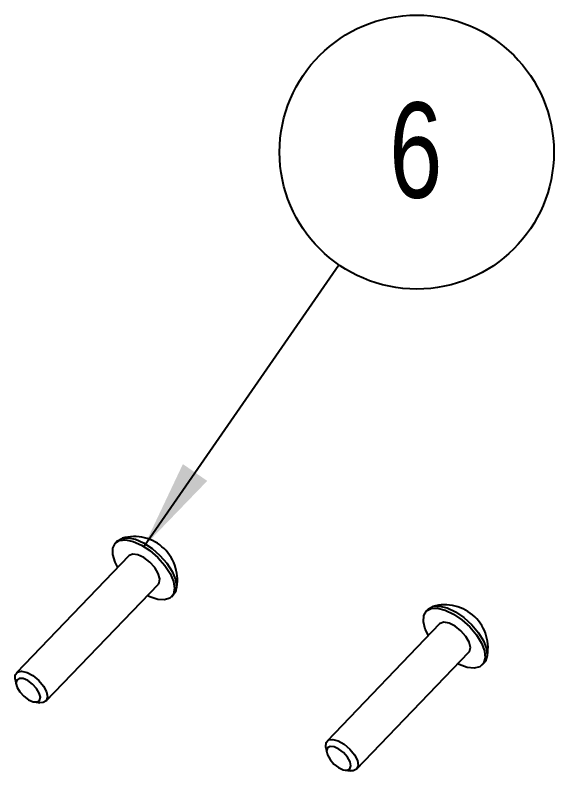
# Model space of a CAD drawing. Header units: millimetres. Extents: x 0 to 279, y 0 to 216.
# Drawn here: x 141.34 to 161.1, y 128.3 to 156.06 of the extents above; entities that cross this region are included whole.
import ezdxf

# ---------------------------------------------------------------- set-up
doc = ezdxf.new("R2010")
doc.units = ezdxf.units.MM
doc.layers.add('TITLE_BLOCK_BORDER', color=7, linetype='Continuous')
doc.styles.add('SLDTEXTSTYLE0', font='TXT', dxfattribs={"width": 0.75})
doc.dimstyles.new('SLDDIMSTYLE1', dxfattribs={"dimtxt": 0.18, "dimasz": 3.302, "dimexe": 0, "dimexo": 0.0625, "dimgap": 0, "dimtad": 0, "dimtih": 1, "dimtoh": 1, "dimdec": 0, "dimrnd": 1e-09, "dimzin": 0, "dimdsep": 46, "dimtxsty": 'Standard', "dimsah": 1, "dimcen": 0.09, "dimadec": 0, "dimazin": 0, "dimtfac": 3.302, "dimtdec": 0, "dimtofl": 0, "dimtmove": 0, "dimatfit": 3, "dimfxl": 1, "dimfrac": 2, "dimtolj": 1, "dimtzin": 0, "dimarcsym": 0})

# ---------------------------------------------------------------- blocks, each defined once
blk = doc.blocks.new('SW_NOTE_112')
at = {"layer": 'TITLE_BLOCK_BORDER', "color": 0}
blk.add_circle((2.86, 4.138), 5.031, dxfattribs=at)
at = {"layer": 'TITLE_BLOCK_BORDER', "color": 0, "insert": (2.825, 5.962), "char_height": 3.5, "attachment_point": 2, "style": 'SLDTEXTSTYLE0'}
blk.add_mtext('6', dxfattribs=at)

msp = doc.modelspace()

# ---------------------------------------------------------------- linework, layer by layer
at = {"color": 7, "linetype": 'Continuous', "lineweight": 25}
for p, q in [((145.1, 136.749), (145.025, 136.671)), ((145.513, 136.204), (141.39, 131.905)), ((142.473, 130.867), (146.595, 135.166)), ((147.082, 134.699), (147.157, 134.777)), ((156.495, 134.246), (156.42, 134.168)), ((156.908, 133.701), (152.785, 129.402)), ((153.868, 128.364), (157.99, 132.663)), ((158.477, 132.195), (158.552, 132.273)), ((141.341, 131.672), (141.375, 131.482)), ((142.051, 130.835), (142.242, 130.809)), ((142.367, 130.811), (142.242, 130.809)), ((152.737, 129.169), (152.771, 128.979)), ((153.446, 128.332), (153.637, 128.305)), ((153.744, 128.305), (153.637, 128.305))]:
    msp.add_line(p, q, dxfattribs=at)
at = {"color": 7, "linetype": 'Continuous', "lineweight": 25, "flags": 128}
for points in [[(145.1, 136.749), (145.251, 136.842), (145.477, 136.867), (145.752, 136.81), (146.055, 136.675), (146.363, 136.472), (146.654, 136.217), (146.906, 135.928)], [(145.105, 135.779), (145.012, 135.969), (144.929, 136.247), (144.93, 136.483), (145.015, 136.66), (145.176, 136.764), (145.402, 136.789), (145.677, 136.731), (145.98, 136.597), (146.288, 136.394), (146.579, 136.139), (146.831, 135.85)], [(146.463, 135.772), (146.278, 135.974), (146.063, 136.137), (145.847, 136.239), (145.658, 136.266), (145.523, 136.214), (145.513, 136.204)], [(146.831, 135.85), (147.025, 135.549), (147.147, 135.258), (147.188, 134.999), (147.145, 134.79), (147.021, 134.648), (146.826, 134.583), (146.573, 134.6), (146.281, 134.697), (146.188, 134.741)], [(146.595, 135.166), (146.626, 135.209), (146.649, 135.362), (146.592, 135.558), (146.463, 135.772)], [(146.906, 135.928), (147.1, 135.627), (147.222, 135.336), (147.263, 135.077), (147.22, 134.868), (147.157, 134.777)], [(156.495, 134.246), (156.505, 134.256), (156.678, 134.348), (156.913, 134.36), (157.194, 134.29), (157.499, 134.144), (157.806, 133.932), (158.092, 133.67), (158.336, 133.378)], [(156.5, 133.276), (156.389, 133.511), (156.319, 133.784), (156.333, 134.012), (156.43, 134.178), (156.603, 134.27), (156.838, 134.282), (157.119, 134.212), (157.424, 134.066), (157.731, 133.854), (158.017, 133.592), (158.261, 133.3)], [(157.876, 133.244), (157.697, 133.449), (157.484, 133.617), (157.266, 133.727), (157.073, 133.763), (156.931, 133.721), (156.908, 133.701)], [(158.261, 133.3), (158.444, 132.999), (158.554, 132.711), (158.582, 132.459), (158.526, 132.26), (158.39, 132.129), (158.184, 132.077), (157.924, 132.106), (157.628, 132.216), (157.583, 132.238)], [(157.99, 132.663), (158.013, 132.691), (158.046, 132.838), (157.998, 133.031), (157.876, 133.244)], [(158.336, 133.378), (158.519, 133.077), (158.629, 132.789), (158.657, 132.537), (158.601, 132.338), (158.552, 132.273)], [(141.341, 131.672), (141.346, 131.83), (141.429, 131.936), (141.579, 131.968), (141.777, 131.921), (141.996, 131.802), (142.206, 131.627), (142.379, 131.42), (142.492, 131.208), (142.529, 131.02), (142.485, 130.881), (142.367, 130.811), (142.367, 130.811)], [(142.144, 130.837), (142.237, 130.894), (142.266, 131.009), (142.226, 131.163), (142.125, 131.333), (141.977, 131.493), (141.804, 131.619), (141.634, 131.692), (141.492, 131.7), (141.399, 131.642), (141.37, 131.527), (141.41, 131.373), (141.511, 131.203), (141.66, 131.043), (141.832, 130.917), (142.002, 130.844), (142.144, 130.837)], [(152.737, 129.169), (152.734, 129.182), (152.747, 129.342), (152.838, 129.44), (152.995, 129.463), (153.197, 129.408), (153.416, 129.281), (153.623, 129.101), (153.791, 128.892), (153.895, 128.681), (153.923, 128.497), (153.87, 128.366), (153.744, 128.305), (153.744, 128.305)], [(153.526, 128.331), (153.625, 128.382), (153.661, 128.491), (153.629, 128.642), (153.534, 128.811), (153.39, 128.974), (153.219, 129.105), (153.047, 129.183), (152.9, 129.199), (152.802, 129.148), (152.765, 129.039), (152.797, 128.888), (152.893, 128.718), (153.037, 128.556), (153.208, 128.425), (153.38, 128.346), (153.526, 128.331)]]:
    msp.add_lwpolyline(points, dxfattribs=at)
at = {"color": 7, "linetype": 'Continuous', "lineweight": 25}
for centre in [(145.707, 135.324), (157.103, 132.82)]:
    msp.add_arc(centre, 1.586, 346.3381, 106.06, dxfattribs=at)

# ---------------------------------------------------------------- block references
at = {"layer": 'TITLE_BLOCK_BORDER'}
msp.add_blockref('SW_NOTE_112', (153.214, 146.892), dxfattribs=at)

# ---------------------------------------------------------------- leaders
msp.add_leader([(146.065, 136.547), (153.214, 146.892)], dimstyle='SLDDIMSTYLE1', dxfattribs=at)

doc.saveas('drawing.dxf')
